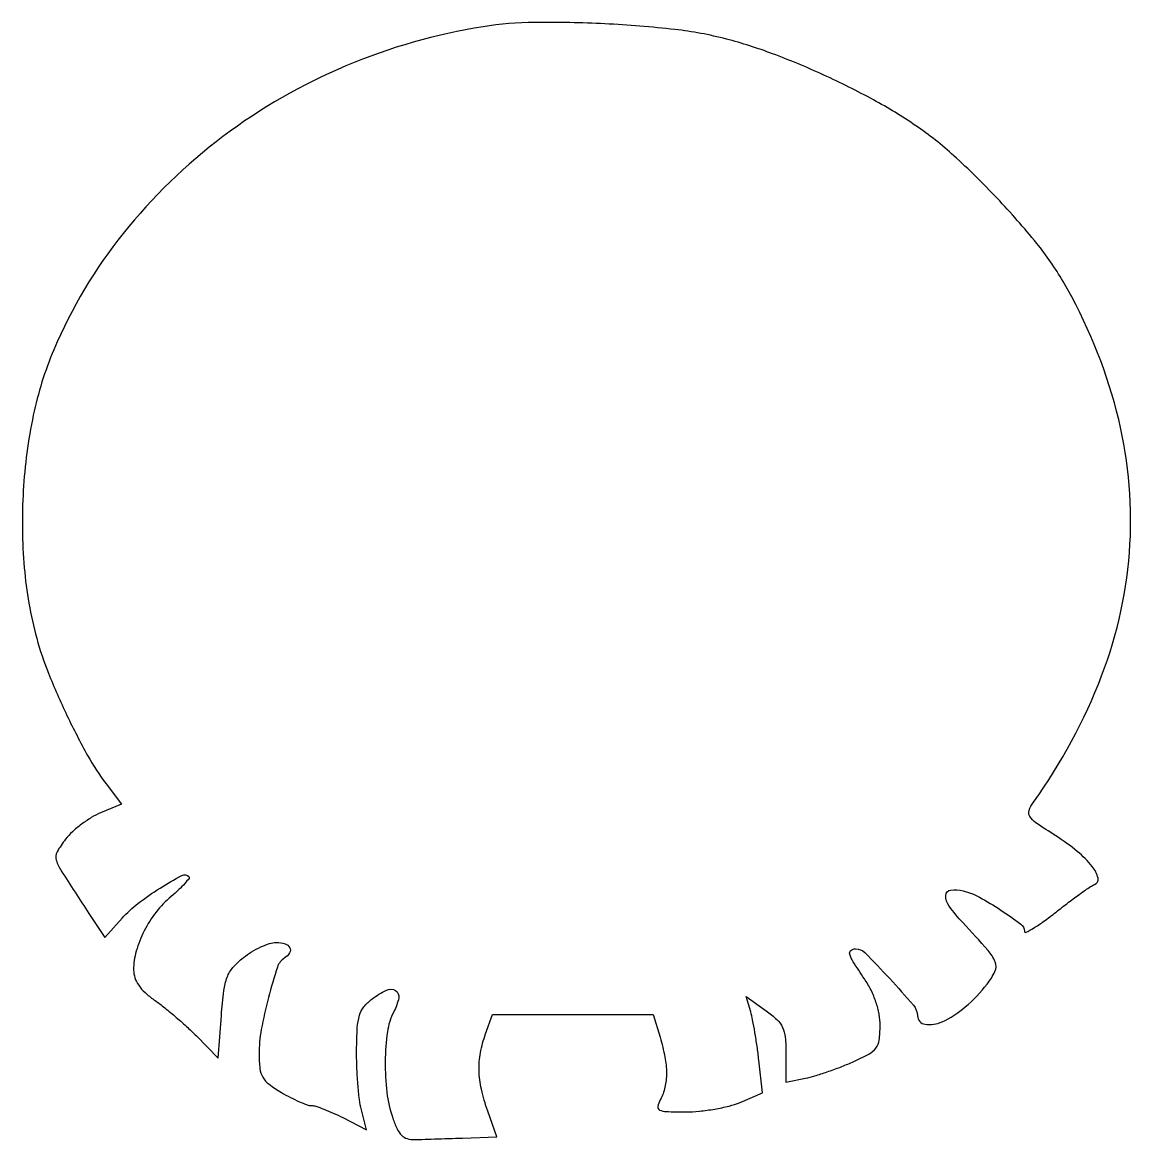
# Model space of a CAD drawing. Extents: x 0 to 177, y 1 to 179.
import ezdxf

# ---------------------------------------------------------------- set-up
doc = ezdxf.new("R2010")
doc.units = 0

msp = doc.modelspace()

# ---------------------------------------------------------------- linework, layer by layer
msp.add_lwpolyline([(73.713083, 177.979696, 0.060419), (51.834572, 171.73948, 0.061693), (32.249206, 160.479733, 0.062998), (16.347984, 145.035401, 0.068152), (5.286425, 126.5, 0.04927), (2.011225, 116.041712, 0.036455), (0.413076, 104.019202, 0.036098), (0.571351, 91.738583, 0.044918), (2.556445, 80.5, 0.029586), (4.427683, 74.92365, 0.015394), (7.378338, 68.202915, 0.015315), (10.675416, 61.793543, 0.035772), (13.617264, 57.276302), (16.06166, 54.052603), (12.69873, 52.647481, 0.038365), (11.251911, 51.908041, 0.024182), (9.68257, 50.840099, 0.024241), (8.23265, 49.63279, 0.040387), (7.153363, 48.46784, 0.039542), (5.79552, 46.428737, 0.206169), (5.66137, 45.115363, 0.067321), (6.462281, 43.410988, 0.001913), (10.875403, 36.639075), (13.412586, 32.778151), (16.175912, 35.870849, -0.046328), (18.699509, 38.217085, -0.02452), (22.211256, 40.657802, -0.015893), (25.692724, 42.681592, -0.331438), (26.816146, 42.517187, -0.375363), (26.836241, 42.21869, -0.018942), (26.16528, 41.403806, -0.022632), (25.208851, 40.421344, -0.013516), (23.989594, 39.33779, 0.052427), (21.592249, 36.848237, 0.047517), (19.674095, 33.834536, 0.049191), (18.420443, 30.636, 0.068919), (18, 27.600213, 0.08371), (18.205983, 26.378492, 0.067383), (18.808454, 25.18839, 0.056379), (19.82041, 24.024826, 0.033994), (21.25, 22.882014, -0.017129), (22.744672, 21.767612, -0.008401), (24.573438, 20.252954, -0.008324), (26.422903, 18.613835, -0.011974), (28, 17.097459), (31.5, 13.56708), (32, 20.379194, -0.011959), (32.38436, 24.321677, -0.060576), (32.912997, 26.46233, -0.089421), (33.840705, 28.0048, -0.044112), (35.5, 29.590687, -0.032224), (36.813892, 30.50936, -0.029083), (38.279688, 31.286707, -0.030268), (39.677188, 31.827052, -0.076705), (40.75, 31.995033, -0.07419), (42.143577, 31.790253, -0.198747), (42.904603, 31.166753, -0.269538), (42.876212, 30.345083, -0.114527), (42.065585, 29.540534, 0.17793), (40.928384, 28.090436, 0.013473), (39.498057, 23.225107, 0.01955), (38.354933, 18.110535, 0.04523), (38, 14.194869, 0.029741), (38.135709, 11.915383, 0.102679), (38.603733, 10.519779, 0.100176), (39.595381, 9.406988, 0.027549), (41.55716, 8.098776, 0.013831), (43.009333, 7.295268, 0.016164), (44.431128, 6.616515, 0.015236), (45.659913, 6.12201, 0.088261), (46.345718, 6, -0.078828), (47.041663, 5.889594, -0.013084), (48.32408, 5.434759, -0.014077), (49.816079, 4.812469, -0.012046), (51.35137, 4.075776), (55.125624, 2.151552), (54.312812, 5.325776, -0.032184), (54.002624, 6.971151, -0.010491), (53.753289, 9.431246, -0.010407), (53.590184, 12.18261, -0.011549), (53.549449, 14.844423, -0.012), (53.662825, 18.409293, -0.058827), (54.009765, 20.391056, -0.095316), (54.721686, 21.755578, -0.063486), (55.987768, 22.990773, -0.050239), (58.290871, 24.389712, -0.248546), (59.756926, 24.328453, -0.323346), (60.268397, 23.171789, -0.067131), (59.475263, 20.952164, 0.084931), (58.456168, 17.746431, 0.032106), (58.106693, 13.041944, 0.032144), (58.375743, 8.092539, 0.052568), (59.306442, 4, 0.029163), (59.999743, 2.298669, 0.085787), (60.728008, 1.270808, 0.118171), (61.609718, 0.73269, 0.086327), (62.75, 0.571429, 0.000139), (63.964263, 0.610315, 0.000035), (65.941657, 0.67433, 0.000036), (68.201919, 0.747824, 0.000036), (70.455641, 0.821429), (75.911282, 1), (74.455641, 5.125727, -0.028661), (73.450053, 8.598178, -0.049164), (73.070625, 11.585775, -0.053135), (73.292699, 14.423663, -0.040674), (74.110128, 17.429002), (75.220255, 20.5), (88.026027, 20.5), (100.831799, 20.5), (101.9159, 16.88398, -0.024885), (102.690557, 13.73914, -0.046745), (102.947282, 11.13691, -0.057034), (102.704087, 8.915194, -0.067207), (101.964816, 6.934259, 0.0745), (101.578715, 5.851969, 0.341814), (101.858313, 5.294357, 0.105279), (102.896841, 5.042961, 0.006929), (105.996935, 5, 0.024926), (108.20089, 5.109941, 0.018088), (110.635288, 5.442717, 0.018349), (112.928571, 5.928448, 0.037609), (114.671286, 6.507121), (118.278336, 8.014243), (117.675827, 13.257121, 0.006982), (117.393646, 15.443028, 0.00648), (117.044135, 17.675399, 0.006477), (116.681791, 19.652955, 0.021598), (116.371459, 20.935727), (115.6696, 23.371454), (118.8348, 21.117633, -0.033695), (120.551027, 19.712267, -0.095854), (121.452703, 18.465583, -0.08559), (121.879146, 16.889713, -0.023383), (122, 14.306906), (122, 9.75), (125.08993, 10.367986, 0.023486), (126.582307, 10.740097, 0.009665), (128.567652, 11.377481, 0.009538), (130.675186, 12.144535, 0.012086), (132.58993, 12.936756, 0.017998), (135.192523, 14.201873, 0.107954), (136.33416, 15.170375, 0.131837), (136.854289, 16.435628, 0.031977), (137, 18.711635, 0.044053), (136.835946, 20.570026, 0.036397), (136.346043, 22.497797, 0.035064), (135.556931, 24.408161, 0.033769), (134.5, 26.214812, -0.006977), (132.715285, 28.921747, -0.070599), (132.156726, 30.14619, -0.304828), (132.343215, 30.739076, -0.170187), (133.087591, 31, -0.200152), (134.571129, 30.38135, -0.008751), (138.52862, 26.243545, -0.009556), (142.306834, 21.991967, -0.170133), (142.960295, 20.309017, 0.365789), (144.182671, 18.955873, 0.141155), (146.880017, 19.351603, 0.071276), (150.589238, 21.720944, 0.04842), (154.05818, 25.346834, 0.059103), (155.304414, 27.386592, 0.204258), (155.345939, 28.901342, 0.087867), (154.220314, 30.733788, 0.006309), (150.189153, 35.159733, -0.030344), (148.028143, 37.774344, -0.161946), (147.472726, 39.514682, -0.374934), (148.233146, 40.365069, -0.093794), (150.250996, 40.237222, -0.061787), (152.833315, 39.224534, -0.021931), (156.240172, 37.177709, -0.01478), (159.426512, 34.929702, -0.235943), (160, 33.782047, 0.5564), (160.263086, 33.618819, 0.021431), (161.48187, 34.289452, 0.020769), (163.108539, 35.37253, 0.010869), (165.044665, 36.846488, -0.005696), (167.056932, 38.411556, -0.00749), (168.930213, 39.790812, -0.005647), (170.523528, 40.900589, -0.068945), (171.188063, 41.229354, 0.394586), (171.749313, 42.263133, 0.104994), (170.829663, 44.10312, 0.054213), (168.44413, 46.509538, 0.027737), (164.994392, 49.003599, -0.007593), (161.848086, 51.090699, -0.097098), (160.861198, 52.095673, -0.236571), (160.748765, 53.043025, -0.069375), (161.452264, 54.377984, 0.06432), (172.323155, 74.512677, 0.077599), (176.834685, 95.503115, 0.078461), (174.714414, 116.682601, 0.067649), (166.17358, 137.373799, 0.039307), (161.96941, 143.451768, 0.018401), (155.653205, 150.64586, 0.018426), (148.760626, 157.418758, 0.035787), (142.70573, 162.198541, 0.024543), (135.95222, 166.317151, 0.017418), (128.015259, 170.286355, 0.01748), (119.872706, 173.670875, 0.025825), (112.5, 176.010917, 0.036016), (104.295716, 177.535206, 0.015247), (93.130262, 178.443909, 0.015228), (81.949708, 178.670484, 0.036757)], format="xyb", close=True)

doc.saveas('drawing.dxf')
